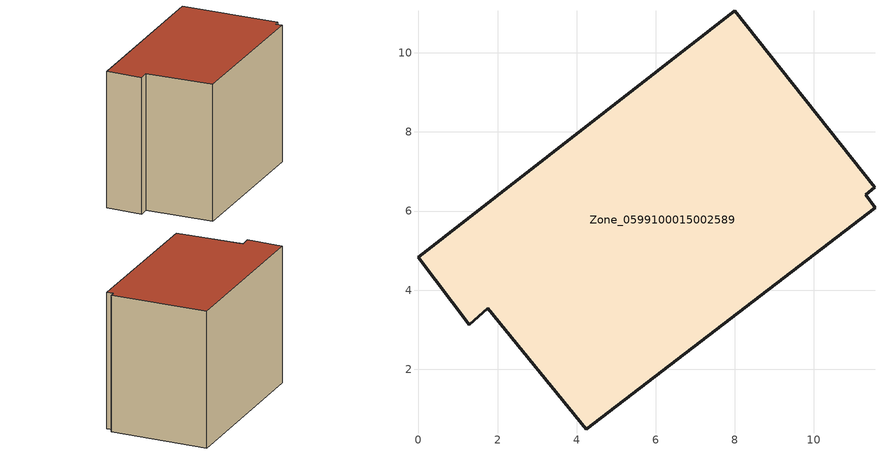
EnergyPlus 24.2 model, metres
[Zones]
Zone_0599100015002589
 floor ground (C_G): 1.28,3.12 0,4.83 8,11.06 11.53,6.6 11.31,6.42 11.54,6.08 4.25,0.48 1.75,3.54 z0.83
 wall outside (C_F): 0,4.83 1.28,3.12 1.75,3.54 4.25,0.48 11.54,6.08 11.31,6.42 11.53,6.6 8,11.06 0,4.83 z0.83:8.92
 roof outside (C_R): 11.54,6.08 11.31,6.42 11.53,6.6 8,11.06 0,4.83 1.28,3.12 1.75,3.54 4.25,0.48 z8.92
[BUILDING]
Pand.0599100015002589: North Axis=0; Terrain=City; Loads Convergence Tolerance Value=0.04; Temperature Convergence Tolerance Value=0.4; Solar Distribution=FullExterior; Maximum Number of Warmup Days=25; Minimum Number of Warmup Days=1
[Site:Location]
Rotterdam.The.Hague.AP_ZH_NLD Design_Conditions: Latitude=51.96; Longitude=4.45; Time Zone=1; Elevation=-4.5
[SITE:GROUNDTEMPERATURE:BUILDINGSURFACE]
18, 18, 18, 18, 18, 18, 18, 18, 18, 18, 18, 18
[MATERIAL] Thermal Absorptance=0.9; Solar Absorptance=0.7; Visible Absorptance=0.7
Name | Roughness | Thickness | Conductivity | Density | Specific Heat
G.TC.1975-1991 | MediumSmooth | 0.15 | 0.288461 | 540 | 1210
F.TC.1975-1991 | Rough | 0.3 | 0.230769 | 1920 | 840
R.TC.1975-1991 | MediumRough | 0.2 | 0.153846 | 1500 | 1000
[CONSTRUCTION]
C_G: G.TC.1975-1991
C_F: F.TC.1975-1991
C_R: R.TC.1975-1991
[ZONE]
Zone_0599100015002589: Type=1; Multiplier=1; Ceiling Height=Autocalculate; Volume=Autocalculate; Floor Area=autocalculate; Part of Total Floor Area=Yes
[ZONEINFILTRATION:DESIGNFLOWRATE]
Infil_Zone_0599100015002589: Zone or ZoneList or Space or SpaceList=Zone_0599100015002589; Schedule=AlwaysOn; Design Flow Rate Calculation Method=Flow/Area; Flow Rate per Floor Area=0.003; Constant Term Coefficient=1; Temperature Term Coefficient=0; Velocity Term Coefficient=0; Velocity Squared Term Coefficient=0
[HVACTEMPLATE:ZONE:IDEALLOADSAIRSYSTEM]
Zone_0599100015002589: Maximum Heating Supply Air Temperature=50; Minimum Cooling Supply Air Temperature=13; Maximum Heating Supply Air Humidity Ratio=0.0156; Minimum Cooling Supply Air Humidity Ratio=0.0077; Heating Limit=NoLimit; Cooling Limit=NoLimit; Dehumidification Control Type=ConstantSensibleHeatRatio; Cooling Sensible Heat Ratio=0.7; Dehumidification Setpoint=60; Humidification Control Type=None; Humidification Setpoint=30; Outdoor Air Method=None; Outdoor Air Flow Rate per Person=0.00944; Outdoor Air Flow Rate per Zone Floor Area=0; Outdoor Air Flow Rate per Zone=0; Demand Controlled Ventilation Type=None; Outdoor Air Economizer Type=NoEconomizer; Heat Recovery Type=None; Sensible Heat Recovery Effectiveness=0.7; Latent Heat Recovery Effectiveness=0.65
[ZONECONTROL:THERMOSTAT]
ThermostatControl_Zone_0599100015002589: Zone or ZoneList=Zone_0599100015002589; Control Type Schedule=DualSetpointControlType; Control 1=Thermostat_Zone_0599100015002589; Temperature Difference Between Cutout And Setpoint=0
[THERMOSTATSETPOINT:DUALSETPOINT]
Thermostat_Zone_0599100015002589: Heating Setpoint Temperature Schedule=HeatingSetpoint_Zone_0599100015002589; Cooling Setpoint Temperature Schedule=CoolingSetpoint_Zone_0599100015002589
[SCHEDULE:COMPACT]
HeatingSetpoint_Zone_0599100015002589: Through: 12/31, For: AllDays, Until: 24:00, 21
CoolingSetpoint_Zone_0599100015002589: Through: 12/31, For: AllDays, Until: 24:00, 24
DualSetpointControlType: Through: 12/31, For: AllDays, Until: 24:00, 4
AlwaysOn: Through: 12/31, For: AllDays, Until: 24:00, 1
